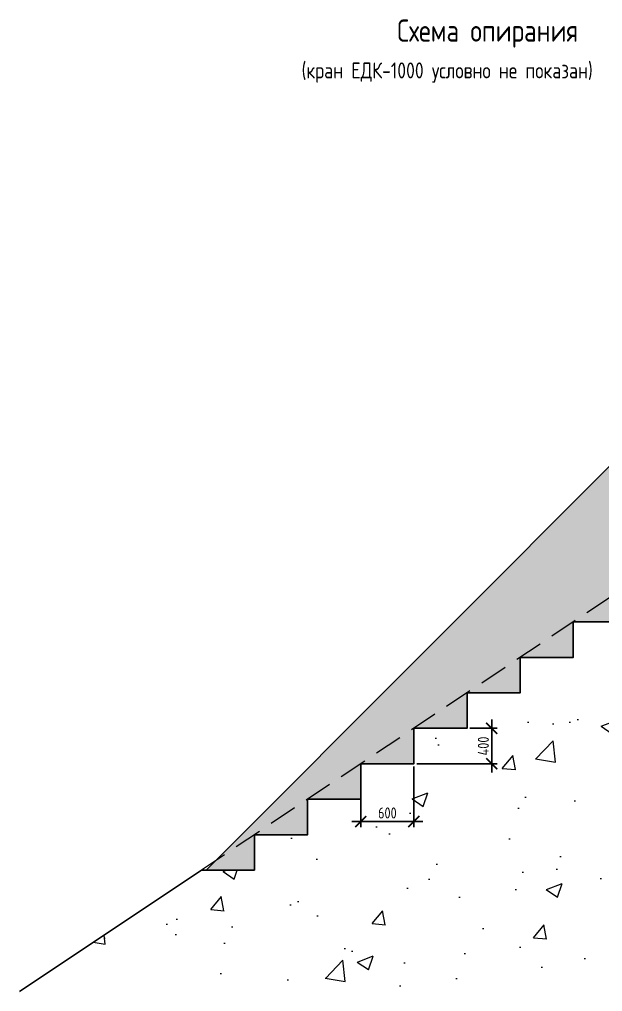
# Model space of a CAD drawing. Header units: millimetres. Extents: x -116888 to 30597, y -50310 to 30934.
# Drawn here: x -35351 to -28766, y -28 to 10939 of the extents above; entities that cross this region are included whole.
import ezdxf

# ---------------------------------------------------------------- set-up
doc = ezdxf.new("R2010")
doc.units = ezdxf.units.MM
doc.linetypes.add('HIDDEN', pattern=[9.525, 6.35, -3.175])
for name, color, linetype, lineweight in [('второстепенные', 7, 'Continuous', 25), ('невидимые', 7, 'HIDDEN', 18), ('размеры', 7, 'Continuous', 15), ('текст', 7, 'Continuous', 18), ('штриховка', 7, 'Continuous', 9)]:
    doc.layers.add(name, color=color, linetype=linetype, lineweight=lineweight)
doc.styles.add('GOST 2.304', font='CS_Gost2304.shx')
doc.styles.add('ГОСТ 2.304', font='CS_Gost2304.shx')
doc.dimstyles.new('СПДС', dxfattribs={"dimscale": 100, "dimtxt": 2.5, "dimasz": 2.5, "dimexe": 1.25, "dimexo": 0.625, "dimtad": 1, "dimdec": 0, "dimrnd": 0.001, "dimtxsty": 'ГОСТ 2.304', "dimblk": 'ARCHTICK', "dimblk1": 'ARCHTICK', "dimblk2": 'ARCHTICK', "dimcen": 2.5, "dimdle": 2, "dimadec": 0, "dimazin": 2, "dimtfac": 0.75, "dimtdec": 4, "dimtmove": 1, "dimatfit": 3, "dimfxl": 1, "dimtolj": 1, "dimarcsym": 1})

# ---------------------------------------------------------------- blocks, each defined once
blk = doc.blocks.new('_ArchTick')
at = {"color": 0, "linetype": 'ByBlock', "lineweight": 30, "const_width": 0.15}
blk.add_lwpolyline([(-0.5, -0.5), (0.5, 0.5)], dxfattribs=at)
blk = doc.blocks.new('*D106')
at = {"layer": 'Defpoints', "color": 0, "ltscale": 100}
for p in [(-31496, 2542), (-30896, 2542), (-30896, 1890)]:
    blk.add_point(p, dxfattribs=at)
at = {"layer": 'размеры', "color": 0, "lineweight": -2, "ltscale": 1000}
for p, q in [((-31496, 2511), (-31496, 1827)), ((-30896, 2511), (-30896, 1827)), ((-31596, 1890), (-30796, 1890))]:
    blk.add_line(p, q, dxfattribs=at)
at = {"layer": 'размеры', "color": 0, "lineweight": -2, "ltscale": 100, "xscale": 125, "yscale": 125, "zscale": 125, "rotation": 180}
blk.add_blockref('_ArchTick', (-31496, 1890), dxfattribs=at)
at = {"layer": 'размеры', "color": 0, "lineweight": -2, "ltscale": 100, "xscale": 125, "yscale": 125, "zscale": 125}
blk.add_blockref('_ArchTick', (-30896, 1890), dxfattribs=at)
at = {"layer": 'размеры', "color": 0, "ltscale": 100, "insert": (-31196, 1987), "char_height": 125, "attachment_point": 5, "style": 'ГОСТ 2.304'}
blk.add_mtext('\\A1;600', dxfattribs=at)
blk = doc.blocks.new('*D107')
at = {"layer": 'Defpoints', "color": 0, "ltscale": 100}
for p in [(-30296, 2942), (-30018, 2942), (-30896, 2542)]:
    blk.add_point(p, dxfattribs=at)
at = {"layer": 'размеры', "color": 0, "lineweight": -2, "ltscale": 1000}
for p, q in [((-30018, 2442), (-30018, 3042)), ((-30265, 2942), (-29956, 2942)), ((-30865, 2542), (-29956, 2542))]:
    blk.add_line(p, q, dxfattribs=at)
at = {"layer": 'размеры', "color": 0, "lineweight": -2, "ltscale": 100, "xscale": 125, "yscale": 125, "zscale": 125}
for p, rotation in [((-30018, 2942), 90), ((-30018, 2542), 270)]:
    blk.add_blockref('_ArchTick', p, dxfattribs=dict(at, rotation=rotation))
at = {"layer": 'размеры', "color": 0, "ltscale": 100, "insert": (-30112, 2742), "char_height": 125, "attachment_point": 5, "rotation": 90, "style": 'ГОСТ 2.304'}
blk.add_mtext('\\A1;400', dxfattribs=at)

msp = doc.modelspace()

# ---------------------------------------------------------------- hatches: boundary and pattern name
h = msp.add_hatch()
h.set_pattern_fill('AR-CONC', scale=2, angle=40, style=0)
h.set_pattern_definition([(90, (-1957931.76, -654964.53), (299.614, 209.792), [38.1, -419.1]), (35, (-1957931.76, -654964.53), (-299.614, 247.408), [30.48, -335.28117]), (140.451445, (-1957906.8, -654947.05), (9e-06, 457.19999), [32.38002, -356.18049]), (86.1842, (-1957997.06, -654886.7), (469.36576, 284.07991), [57.15, -628.65]), (136.635558, (-1957957.95, -654863), (45.63934, 684.27969), [48.57005, -534.27122]), (31.18415, (-1957997.06, -654886.7), (45.63934, 684.27969), [45.71993, -502.91946]), (61, (-1957941.82, -654873.5), (363.75633, 38.23233), [38.1, -419.1]), (6, (-1957941.82, -654873.5), (-142.101284, 361.64349), [30.48, -335.28]), (111.451445, (-1957911.5, -654870.3), (221.65504, 399.875824), [32.38002, -356.179875]), (77.5, (-1957931.76, -654964.53), (-103.969848, 133.516467), [0, -331.216, 0, -340.36, 0, -336.55]), (47.5, (-1957931.76, -654964.53), (-26.416002, 239.387248), [0, -194.056, 0, -323.596, 0, -128.27]), (7.5, (-1958018.54, -655037.35), (215.101575, 165.534964), [0, -127, 0, -396.24, 0, -525.78]), (357.5, (-1958057.45, -655070), (194.259406, 229.38685), [0, -165.1, 0, -263.144, 0, -373.38])])
h.paths.add_polyline_path([(-28496.5, 4541.8), (-27896.5, 4541.8), (-27896.5, 4941.8), (-27296.5, 4941.8), (-27296.5, 5341.8), (-26696.5, 5341.8), (-26696.5, 5741.8), (-25937, 6018.7), (-25597.1, 6142.6), (-25473.2, 6187.8), (-28397.4, 6187.8), (-33137.3, 1447.9), (-33243.4, 1341.8), (-32696.5, 1341.8), (-32696.5, 1741.8), (-32096.5, 1741.8), (-32096.5, 2141.8), (-31496.5, 2141.8), (-31496.5, 2541.8), (-30896.5, 2541.8), (-30896.5, 2941.8), (-30296.5, 2941.8), (-30296.5, 3341.8), (-29696.5, 3341.8), (-29696.5, 3741.8), (-29096.5, 3741.8), (-29096.5, 4141.8), (-28496.5, 4141.8)])
at = {"layer": 'штриховка'}
h = msp.add_hatch(dxfattribs=at)
h.set_pattern_fill('AR-CONC', color=256, scale=10)
h.set_pattern_definition([(50, (-1943036.9, -664736.1), (1821.8467, -159.3909), [190.5, -2095.5]), (355, (-1943036.9, -664736), (-352.4342, 1910.5685), [152.4, -1676.4058]), (100.45144, (-1942885, -664749.4), (1469.4125, 1751.1775), [161.9001, -1780.9024]), (46.1842, (-1943036.9, -664228), (2710.7904, -420.4233), [285.75, -3143.25]), (96.63556, (-1942811, -664263), (2374.0413, 2474.2612), [242.8502, -2671.356]), (351.18415, (-1943037, -664228), (2374.0413, 2474.2612), [228.5997, -2514.5973]), (21, (-1942782.9, -664355.1), (1516.1439, -1022.652), [190.5, -2095.5]), (326, (-1942782.9, -664355), (618.0203, 1841.8797), [152.4, -1676.4]), (71.451445, (-1942656.5, -664440.3), (2134.1642, 819.2277), [161.9001, -1780.8994]), (37.5, (-1943036.9, -664736.1), (30.88603, 845.55039), [0, -1656.08, 0, -1701.8, 0, -1682.75]), (7.5, (-1943036.9, -664736.1), (668.19663, 1001.80575), [0, -970.28, 0, -1617.98, 0, -641.35]), (327.5, (-1943603.3, -664736.1), (1355.90595, -57.28744), [0, -635, 0, -1981.2, 0, -2628.9]), (317.5, (-1943857.3, -664736.1), (1481.2918, 254.2649), [0, -825.5, 0, -1315.72, 0, -1866.9])])
h.paths.add_polyline_path([(-23097.4, 6289.3), (-25177.4, 6295.6), (-26097.4, 5960.2), (-26097.4, 5741.8), (-26696.5, 5741.8), (-26696.5, 5341.8), (-27296.5, 5341.8), (-27296.5, 4941.8), (-27896.5, 4941.8), (-27896.5, 4541.8), (-28496.5, 4541.8), (-28496.5, 4141.8), (-29096.5, 4141.8), (-29096.5, 3741.8), (-29696.5, 3741.8), (-29696.5, 3341.8), (-30296.5, 3341.8), (-30296.5, 2941.8), (-30896.5, 2941.8), (-30896.5, 2541.8), (-31496.5, 2541.8), (-31496.5, 2141.8), (-32096.5, 2141.8), (-32096.5, 1741.8), (-32696.5, 1741.8), (-32696.5, 1341.8), (-33296.5, 1341.8), (-35351.2, -28), (-23097.4, -28)])

# ---------------------------------------------------------------- linework, layer by layer
at = {"layer": 'второстепенные', "ltscale": 1000}
for points in [[(-28397.4, 6187.8), (-33137.3, 1447.9), (-33243.4, 1341.8), (-32696.5, 1341.8), (-32696.5, 1741.8), (-32096.5, 1741.8), (-32096.5, 2141.8), (-31496.5, 2141.8), (-31496.5, 2541.8), (-30896.5, 2541.8), (-30896.5, 2941.8), (-30296.5, 2941.8), (-30296.5, 3341.8), (-29696.5, 3341.8), (-29696.5, 3741.8), (-29096.5, 3741.8), (-29096.5, 4141.8), (-28496.5, 4141.8)], [(-33296.5, 1341.8), (-32696.5, 1341.8), (-32696.5, 1741.8), (-32096.5, 1741.8), (-32096.5, 2141.8), (-31496.5, 2141.8), (-31496.5, 2541.8), (-30896.5, 2541.8), (-30896.5, 2941.8), (-30296.5, 2941.8), (-30296.5, 3341.8), (-29696.5, 3341.8), (-29696.5, 3741.8), (-29096.5, 3741.8), (-29096.5, 4141.8), (-28496.5, 4141.8), (-28496.5, 4541.8), (-27896.5, 4541.8), (-27896.5, 4941.8), (-27296.5, 4941.8), (-27296.5, 5341.8), (-26696.5, 5341.8), (-26696.5, 5741.8)], [(-33296.5, 1341.8), (-35351.2, -28)]]:
    msp.add_lwpolyline(points, dxfattribs=at)
at = {"layer": 'невидимые', "ltscale": 50}
msp.add_lwpolyline([(-26696.5, 5741.8), (-33296.5, 1341.8)], dxfattribs=at)

# ---------------------------------------------------------------- texts
at = {"layer": 'текст', "style": 'GOST 2.304'}
for s, height, p in [('Схема опирания', 250, (-31085, 10688.5)), ('(кран ЕДК-1000 условно не показан)', 180, (-32164.8, 10274.1))]:
    msp.add_text(s, height=height, dxfattribs=at).set_placement(p)

# ---------------------------------------------------------------- dimensions: what is measured, and where the dimension line sits
at = {"layer": 'размеры', "ltscale": 1000}
dim = msp.add_linear_dim(base=(-30018.2, 2941.8), p1=(-30896.5, 2541.8), p2=(-30296.5, 2941.8), angle=90, dimstyle='СПДС', override={"dimscale": 50, "dimlfac": 1, "dimtxsty": 'ГОСТ 2.304', "dimblk1": 'ArchTick', "dimblk2": 'ArchTick', "dimsah": 1, "dimfxl": 1.25, "dimtolj": 1}, dxfattribs=at)
dim.commit()
dim.dimension.update_dxf_attribs({"geometry": '*D107', "text_midpoint": (-30112, 2741.8)})
dim = msp.add_linear_dim(base=(-30896.5, 1889.6), p1=(-31496.5, 2541.8), p2=(-30896.5, 2541.8), dimstyle='СПДС', override={"dimscale": 50, "dimlfac": 1, "dimtxsty": 'ГОСТ 2.304', "dimblk1": 'ArchTick', "dimblk2": 'ArchTick', "dimsah": 1, "dimfxl": 1.25, "dimtolj": 1}, dxfattribs=at)
dim.commit()
dim.dimension.update_dxf_attribs({"geometry": '*D106', "text_midpoint": (-31196.5, 1986.9)})

doc.saveas('drawing.dxf')
